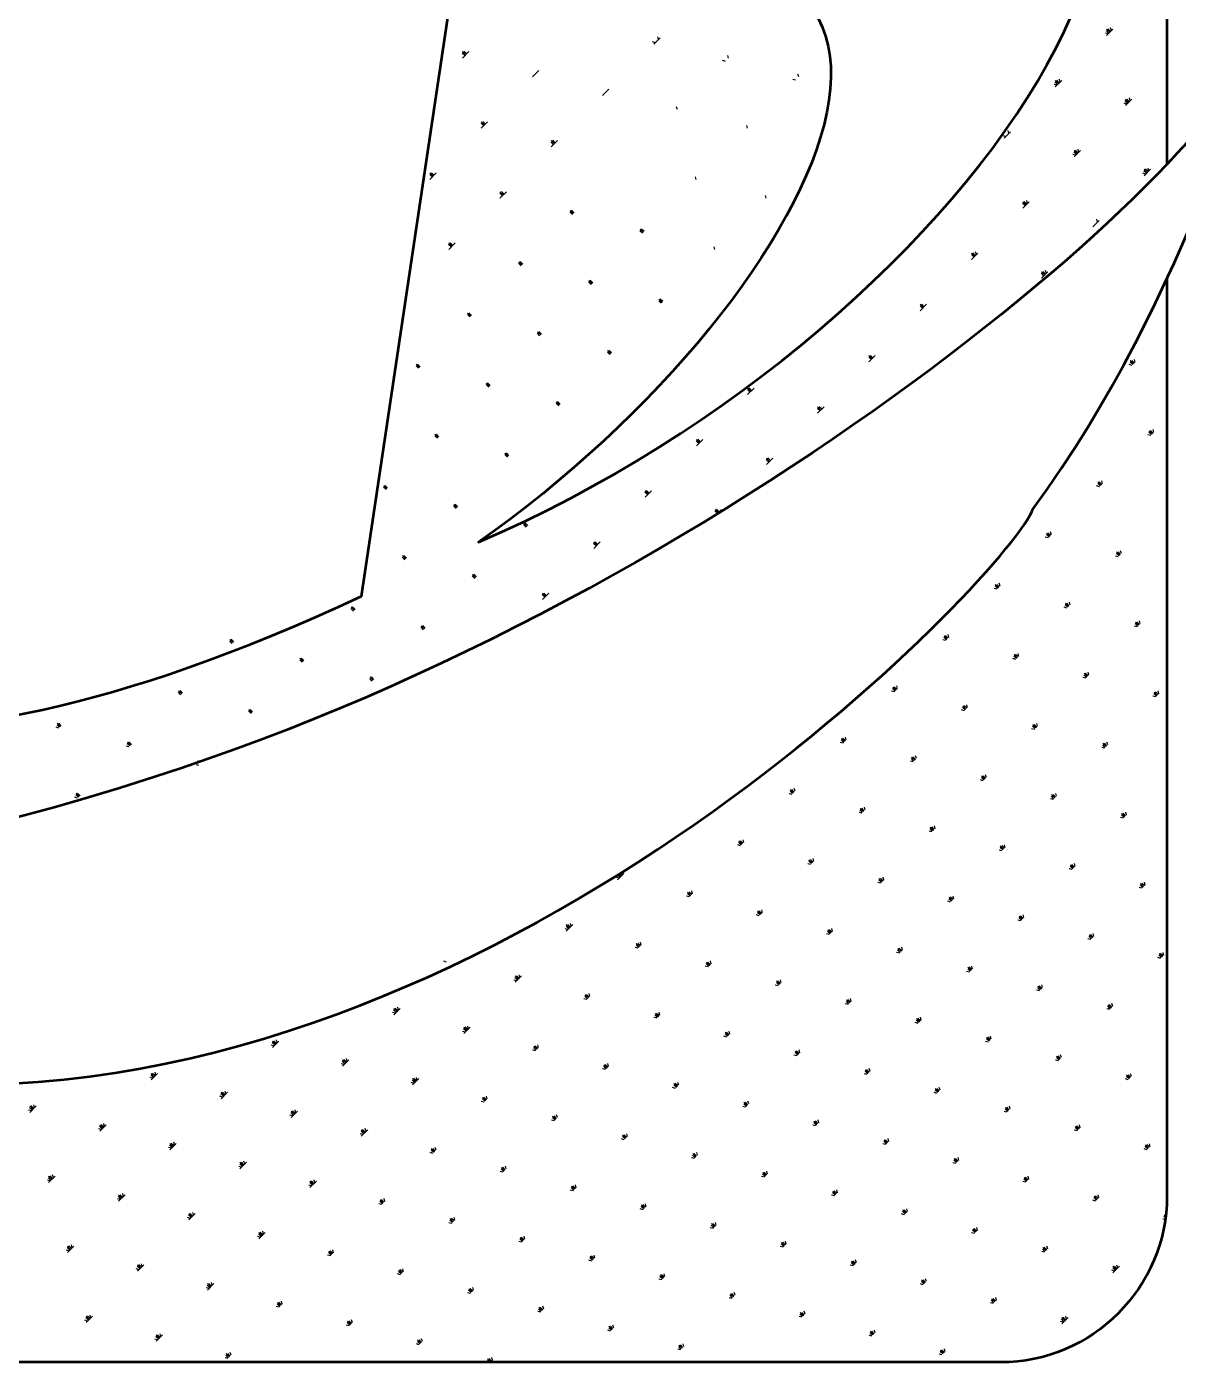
# Model space of a CAD drawing. Extents: x -2746917 to -971774, y -3334247 to -3250358.
# Drawn here: x -2363498 to -2362500, y -3277551 to -3276393 of the extents above; entities that cross this region are included whole.
import ezdxf

# ---------------------------------------------------------------- set-up
doc = ezdxf.new("R2010")
doc.units = 0
doc.header["$LTSCALE"] = 1000
doc.header["$MEASUREMENT"] = 0
doc.layers.get('0').update_dxf_attribs({"linetype": 'CONTINUOUS'})
doc.layers.add('PUB_TITLE', color=4, linetype='CONTINUOUS')

# ---------------------------------------------------------------- blocks, each defined once
blk = doc.blocks.new('A$C6B365CFD')
at = {"layer": 'PUB_TITLE', "color": 4}
for p, q in [((1042.1, 22681.5), (1039.9, 22683.7)), ((1042.8, 22682.2), (1040, 22684.9)), ((1040, 22679.4), (1045.5, 22684.9)), ((1043.5, 22682.9), (1041.2, 22685.1)), ((1044.2, 22683.5), (1043.5, 22686)), ((648.8, 22673.2), (646.4, 22673.9)), ((647.4, 22671.8), (653, 22677.4)), ((651.6, 22676), (651, 22678.4)), ((1041.4, 22680.8), (1039, 22681.4)), ((483.6, 22662), (481.4, 22664.2)), ((484.3, 22662.7), (481.5, 22665.5)), ((481.5, 22659.9), (487.1, 22665.5)), ((485, 22663.4), (482.8, 22665.6)), ((712.3, 22659.7), (711.7, 22662.2)), ((542.3, 22643.6), (547.8, 22649.2)), ((709.6, 22656.9), (707.1, 22657.6)), ((770.3, 22640.7), (767.9, 22641.3)), ((773.1, 22643.5), (772.4, 22645.9)), ((996.9, 22636.3), (994.5, 22637)), ((997.6, 22637), (995.4, 22639.2)), ((998.3, 22637.7), (995.5, 22640.5)), ((995.5, 22634.9), (1001.1, 22640.5)), ((999, 22638.4), (996.8, 22640.6)), ((999.7, 22639.1), (999.1, 22641.5)), ((603, 22627.4), (608.6, 22632.9)), ((1059, 22621.4), (1056.3, 22624.2)), ((1056.3, 22618.7), (1061.8, 22624.2)), ((1059.7, 22622.1), (1057.5, 22624.3)), ((1060.4, 22622.8), (1059.8, 22625.3)), ((667.9, 22615.3), (667.2, 22617.7)), ((1057.7, 22620), (1055.2, 22620.7)), ((1058.3, 22620.7), (1056.1, 22623)), ((499.9, 22601.3), (497.7, 22603.5)), ((500.6, 22602), (497.8, 22604.7)), ((497.8, 22599.2), (503.4, 22604.7)), ((501.3, 22602.7), (499.1, 22604.9)), ((728.6, 22599), (728, 22601.4)), ((952.5, 22591.9), (950, 22592.5)), ((951.1, 22590.5), (956.6, 22596)), ((955.3, 22594.6), (954.6, 22597.1)), ((560.6, 22585), (558.4, 22587.2)), ((561.3, 22585.7), (558.5, 22588.5)), ((558.5, 22582.9), (564.1, 22588.5)), ((562, 22586.4), (559.8, 22588.6)), ((1013.9, 22576.3), (1011.7, 22578.5)), ((1014.6, 22577), (1011.8, 22579.8)), ((1011.8, 22574.2), (1017.4, 22579.8)), ((1015.3, 22577.7), (1013.1, 22579.9)), ((1016, 22578.4), (1015.3, 22580.8)), ((1013.2, 22575.6), (1010.8, 22576.2)), ((455.4, 22556.8), (453.2, 22559)), ((456.1, 22557.5), (453.4, 22560.3)), ((453.4, 22554.7), (458.9, 22560.3)), ((456.8, 22558.2), (454.6, 22560.4)), ((684.2, 22554.5), (683.5, 22557)), ((1073.9, 22559.3), (1071.5, 22560)), ((1074.6, 22560), (1072.4, 22562.2)), ((1075.3, 22560.7), (1072.5, 22563.5)), ((1072.5, 22557.9), (1078.1, 22563.5)), ((1076, 22561.4), (1073.8, 22563.6)), ((1076.7, 22562.1), (1076.1, 22564.5)), ((516.9, 22541.2), (514.1, 22544)), ((514.1, 22538.5), (519.6, 22544)), ((517.6, 22541.9), (515.3, 22544.2)), ((516.2, 22540.5), (513.9, 22542.8)), ((744.9, 22538.3), (744.2, 22540.7)), ((969.4, 22531.8), (967.2, 22534)), ((970.1, 22532.5), (967.4, 22535.3)), ((967.4, 22529.7), (972.9, 22535.3)), ((970.8, 22533.2), (968.6, 22535.4)), ((971.5, 22533.9), (970.9, 22536.3)), ((576.9, 22524.3), (574.7, 22526.5)), ((577.6, 22525), (574.8, 22527.7)), ((578.3, 22525.7), (576.1, 22527.9)), ((1032.2, 22517.6), (1031.6, 22520.1)), ((637.6, 22508), (635.4, 22510.2)), ((638.3, 22508.7), (635.5, 22511.5)), ((639, 22509.4), (636.8, 22511.6)), ((1028.1, 22513.5), (1033.6, 22519)), ((471.7, 22496.1), (469.5, 22498.3)), ((472.4, 22496.8), (469.6, 22499.6)), ((469.6, 22494), (475.2, 22499.6)), ((473.1, 22497.5), (470.9, 22499.7)), ((700.4, 22493.8), (699.8, 22496.2)), ((925, 22487.4), (922.8, 22489.6)), ((925.7, 22488.1), (922.9, 22490.8)), ((922.9, 22485.3), (928.5, 22490.8)), ((926.4, 22488.8), (924.1, 22491)), ((927.1, 22489.5), (926.4, 22491.9)), ((532.4, 22479.8), (530.2, 22482)), ((533.1, 22480.5), (530.4, 22483.3)), ((533.8, 22481.2), (531.6, 22483.4)), ((986.4, 22471.8), (983.6, 22474.6)), ((983.6, 22469), (989.2, 22474.6)), ((987.1, 22472.5), (984.9, 22474.7)), ((987.8, 22473.2), (987.1, 22475.6)), ((593.2, 22463.5), (590.9, 22465.8)), ((593.9, 22464.2), (591.1, 22467)), ((594.6, 22464.9), (592.3, 22467.2)), ((985.7, 22471.1), (983.5, 22473.3)), ((654.6, 22448), (651.8, 22450.7)), ((655.3, 22448.7), (653.1, 22450.9)), ((488.7, 22436.1), (485.9, 22438.8)), ((489.4, 22436.8), (487.2, 22439)), ((653.9, 22447.3), (651.7, 22449.5)), ((880.5, 22442.9), (878.3, 22445.1)), ((881.2, 22443.6), (878.4, 22446.4)), ((878.4, 22440.8), (884, 22446.4)), ((881.9, 22444.3), (879.7, 22446.5)), ((488, 22435.4), (485.8, 22437.6)), ((548.7, 22419.1), (546.5, 22421.3)), ((549.4, 22419.8), (546.6, 22422.6)), ((550.1, 22420.5), (547.9, 22422.7)), ((609.4, 22402.8), (607.2, 22405)), ((610.1, 22403.5), (607.4, 22406.3)), ((610.8, 22404.2), (608.6, 22406.4)), ((443.5, 22390.9), (441.3, 22393.1)), ((444.2, 22391.6), (441.4, 22394.4)), ((444.9, 22392.3), (442.7, 22394.5)), ((836.1, 22398.5), (833.9, 22400.7)), ((836.8, 22399.2), (834, 22401.9)), ((834, 22396.4), (839.5, 22401.9)), ((837.5, 22399.9), (835.2, 22402.1)), ((1062, 22393.4), (1059.6, 22394.1)), ((1062.7, 22394.1), (1060.5, 22396.3)), ((1063.4, 22394.8), (1060.6, 22397.6)), ((1064.1, 22395.5), (1061.9, 22397.7)), ((1064.8, 22396.2), (1064.1, 22398.6)), ((504.3, 22374.6), (502, 22376.9)), ((505, 22375.3), (502.2, 22378.1)), ((505.6, 22376), (503.4, 22378.3)), ((730.9, 22370.3), (728.7, 22372.5)), ((731.6, 22371), (728.8, 22373.8)), ((728.8, 22368.2), (734.4, 22373.8)), ((732.3, 22371.7), (730.1, 22373.9)), ((565, 22358.4), (562.8, 22360.6)), ((565.7, 22359.1), (562.9, 22361.8)), ((566.4, 22359.8), (564.1, 22362)), ((793, 22355.4), (790.8, 22357.6)), ((791.6, 22354), (789.4, 22356.2)), ((792.3, 22354.7), (789.5, 22357.5)), ((789.5, 22351.9), (795.1, 22357.5)), ((1079, 22333.4), (1076.8, 22335.6)), ((1079.7, 22334.1), (1076.9, 22336.8)), ((1080.4, 22334.8), (1078.1, 22337)), ((1081.1, 22335.5), (1080.4, 22337.9)), ((459.8, 22330.2), (457.6, 22332.4)), ((460.5, 22330.9), (457.7, 22333.7)), ((461.2, 22331.6), (459, 22333.8)), ((686.4, 22325.8), (684.2, 22328)), ((687.1, 22326.5), (684.4, 22329.3)), ((684.4, 22323.7), (689.9, 22329.3)), ((687.8, 22327.2), (685.6, 22329.4)), ((1078.3, 22332.7), (1075.9, 22333.3)), ((520.5, 22313.9), (518.3, 22316.1)), ((521.2, 22314.6), (518.4, 22317.4)), ((521.9, 22315.3), (519.7, 22317.5)), ((747.2, 22309.6), (744.9, 22311.8)), ((747.9, 22310.2), (745.1, 22313)), ((745.1, 22307.5), (750.6, 22313)), ((748.6, 22310.9), (746.3, 22313.2)), ((416, 22286.4), (413.3, 22289.2)), ((416.7, 22287.1), (414.5, 22289.3)), ((1033.8, 22288.2), (1031.4, 22288.9)), ((1034.5, 22288.9), (1032.3, 22291.1)), ((1035.2, 22289.6), (1032.4, 22292.4)), ((1035.9, 22290.3), (1033.7, 22292.5)), ((1036.6, 22291), (1036, 22293.4)), ((415.3, 22285.7), (413.1, 22288)), ((642, 22281.4), (639.8, 22283.6)), ((642.7, 22282.1), (639.9, 22284.8)), ((639.9, 22279.3), (645.5, 22284.8)), ((643.4, 22282.8), (641.1, 22285)), ((476.1, 22269.5), (473.8, 22271.7)), ((476.8, 22270.2), (474, 22272.9)), ((477.5, 22270.8), (475.2, 22273.1)), ((702.7, 22265.1), (700.5, 22267.3)), ((703.4, 22265.8), (700.6, 22268.6)), ((700.6, 22263), (706.2, 22268.6)), ((704.1, 22266.5), (701.9, 22268.7)), ((1092.4, 22272.5), (1092.1, 22272.6)), ((536.8, 22253.2), (534.6, 22255.4)), ((537.5, 22253.9), (534.7, 22256.7)), ((538.2, 22254.6), (536, 22256.8)), ((989.4, 22243.8), (986.9, 22244.4)), ((990.1, 22244.5), (987.8, 22246.7)), ((990.8, 22245.2), (988, 22247.9)), ((991.5, 22245.9), (989.2, 22248.1)), ((992.2, 22246.5), (991.5, 22249)), ((597.5, 22236.9), (595.3, 22239.1)), ((598.2, 22237.6), (595.4, 22240.4)), ((595.4, 22234.8), (601, 22240.4)), ((598.9, 22238.3), (596.7, 22240.5)), ((1050.8, 22228.2), (1048.6, 22230.4)), ((1051.5, 22228.9), (1048.7, 22231.7)), ((1052.2, 22229.6), (1050, 22231.8)), ((1052.9, 22230.3), (1052.2, 22232.7)), ((431.6, 22225), (429.4, 22227.2)), ((432.3, 22225.7), (429.5, 22228.5)), ((433, 22226.4), (430.8, 22228.6)), ((1050.1, 22227.5), (1047.7, 22228.1)), ((492.3, 22208.7), (490.1, 22211)), ((493, 22209.4), (490.3, 22212.2)), ((493.7, 22210.1), (491.5, 22212.3)), ((553.8, 22193.2), (551, 22195.9)), ((551, 22190.4), (556.5, 22195.9)), ((554.5, 22193.8), (552.2, 22196.1)), ((944.9, 22199.3), (942.5, 22200)), ((945.6, 22200), (943.4, 22202.2)), ((946.3, 22200.7), (943.5, 22203.5)), ((947, 22201.4), (944.8, 22203.6)), ((947.7, 22202.1), (947, 22204.5)), ((387.9, 22181.2), (385.1, 22184)), ((388.6, 22181.9), (386.3, 22184.2)), ((553.1, 22192.5), (550.8, 22194.7)), ((1006.3, 22183.7), (1004.1, 22186)), ((1007, 22184.4), (1004.3, 22187.2)), ((1007.7, 22185.1), (1005.5, 22187.4)), ((1008.4, 22185.8), (1007.8, 22188.3)), ((387.2, 22180.5), (384.9, 22182.8)), ((1005.6, 22183), (1003.2, 22183.7)), ((447.9, 22164.3), (445.7, 22166.5)), ((448.6, 22165), (445.8, 22167.7)), ((449.3, 22165.7), (447.1, 22167.9)), ((1066.4, 22166.8), (1063.9, 22167.4)), ((1067.1, 22167.5), (1064.8, 22169.7)), ((1067.8, 22168.2), (1065, 22170.9)), ((1068.5, 22168.9), (1066.2, 22171.1)), ((1069.2, 22169.6), (1068.5, 22172)), ((282, 22152.4), (279.8, 22154.6)), ((282.7, 22153.1), (279.9, 22155.8)), ((283.4, 22153.8), (281.1, 22156)), ((900.5, 22154.9), (898, 22155.5)), ((901.2, 22155.6), (898.9, 22157.8)), ((901.9, 22156.2), (899.1, 22159)), ((902.5, 22156.9), (900.3, 22159.2)), ((903.2, 22157.6), (902.6, 22160.1)), ((342.7, 22136.1), (340.5, 22138.3)), ((343.4, 22136.8), (340.6, 22139.6)), ((344.1, 22137.5), (341.9, 22139.7)), ((961.2, 22138.6), (958.8, 22139.2)), ((961.9, 22139.3), (959.7, 22141.5)), ((962.6, 22140), (959.8, 22142.8)), ((963.3, 22140.7), (961.1, 22142.9)), ((964, 22141.4), (963.3, 22143.8)), ((1023.3, 22123.7), (1020.5, 22126.5)), ((1024, 22124.4), (1021.8, 22126.6)), ((1024.7, 22125.1), (1024, 22127.5)), ((403.4, 22119.8), (401.2, 22122)), ((404.1, 22120.5), (401.4, 22123.3)), ((404.8, 22121.2), (402.6, 22123.4)), ((857.4, 22111.8), (854.6, 22114.6)), ((858.1, 22112.5), (855.9, 22114.7)), ((858.8, 22113.2), (858.1, 22115.6)), ((1021.9, 22122.3), (1019.5, 22123)), ((1022.6, 22123), (1020.4, 22125.2)), ((237.5, 22107.9), (235.3, 22110.1)), ((238.2, 22108.6), (235.4, 22111.4)), ((238.9, 22109.3), (236.7, 22111.5)), ((856, 22110.4), (853.6, 22111.1)), ((856.7, 22111.1), (854.5, 22113.3)), ((1082.6, 22106), (1080.2, 22106.7)), ((1083.3, 22106.7), (1081.1, 22109)), ((1084, 22107.4), (1081.3, 22110.2)), ((1084.7, 22108.1), (1082.5, 22110.4)), ((1085.4, 22108.8), (1084.8, 22111.3)), ((298.3, 22091.6), (296, 22093.9)), ((298.9, 22092.3), (296.2, 22095.1)), ((299.6, 22093), (297.4, 22095.2)), ((916.7, 22094.1), (914.3, 22094.8)), ((917.4, 22094.8), (915.2, 22097.1)), ((918.1, 22095.5), (915.3, 22098.3)), ((918.8, 22096.2), (916.6, 22098.4)), ((919.5, 22096.9), (918.9, 22099.3)), ((132.3, 22079.7), (130.1, 22081.9)), ((133, 22080.4), (130.3, 22083.2)), ((133.7, 22081.1), (131.5, 22083.3)), ((978.2, 22078.6), (975.9, 22080.8)), ((978.9, 22079.3), (976.1, 22082)), ((979.5, 22079.9), (977.3, 22082.2)), ((980.2, 22080.6), (979.6, 22083.1)), ((131.6, 22079), (129.2, 22079.7)), ((812.2, 22066.6), (810, 22068.9)), ((812.9, 22067.3), (810.2, 22070.1)), ((813.6, 22068), (811.4, 22070.3)), ((814.3, 22068.7), (813.7, 22071.2)), ((977.5, 22077.9), (975, 22078.5)), ((192.4, 22062.8), (189.9, 22063.4)), ((193.1, 22063.5), (190.8, 22065.7)), ((193.8, 22064.1), (191, 22066.9)), ((194.5, 22064.8), (192.2, 22067.1)), ((811.6, 22066), (809.1, 22066.6)), ((1038.2, 22061.6), (1035.8, 22062.2)), ((1038.9, 22062.3), (1036.7, 22064.5)), ((1039.6, 22063), (1036.8, 22065.8)), ((1040.3, 22063.7), (1038.1, 22065.9)), ((1041, 22064.4), (1040.3, 22066.8)), ((253.1, 22046.5), (250.7, 22047.1)), ((251.9, 22049.1), (251.6, 22049.4)), ((252.9, 22049.5), (251.7, 22050.7)), ((253.9, 22049.8), (253, 22050.8)), ((872.3, 22049.7), (869.9, 22050.3)), ((873, 22050.4), (870.8, 22052.6)), ((873.7, 22051.1), (870.9, 22053.8)), ((874.4, 22051.8), (872.1, 22054)), ((875.1, 22052.5), (874.4, 22054.9)), ((933, 22033.4), (930.6, 22034.1)), ((933.7, 22034.1), (931.5, 22036.3)), ((934.4, 22034.8), (931.6, 22037.6)), ((935.1, 22035.5), (932.9, 22037.7)), ((935.8, 22036.2), (935.1, 22038.6)), ((149.3, 22019.7), (146.5, 22022.5)), ((150, 22020.4), (147.8, 22022.6)), ((767.1, 22021.5), (764.7, 22022.1)), ((767.8, 22022.2), (765.6, 22024.4)), ((768.5, 22022.9), (765.7, 22025.7)), ((769.2, 22023.6), (767, 22025.8)), ((769.9, 22024.3), (769.2, 22026.7)), ((996.5, 22019.9), (995.9, 22022.3)), ((147.9, 22018.3), (145.5, 22019)), ((148.6, 22019), (146.4, 22021.2)), ((830.6, 22008), (830, 22010.4)), ((993.7, 22017.1), (991.3, 22017.8)), ((994.4, 22017.8), (992.2, 22020.1)), ((995.1, 22018.5), (992.3, 22021.3)), ((995.8, 22019.2), (993.6, 22021.4)), ((827.8, 22005.2), (825.4, 22005.9)), ((828.5, 22005.9), (826.3, 22008.1)), ((829.2, 22006.6), (826.4, 22009.4)), ((829.9, 22007.3), (827.7, 22009.5)), ((1054.5, 22000.9), (1052, 22001.5)), ((1055.2, 22001.6), (1052.9, 22003.8)), ((1055.9, 22002.3), (1053.1, 22005)), ((1056.5, 22002.9), (1054.3, 22005.2)), ((1057.2, 22003.6), (1056.6, 22006.1)), ((888.6, 21989), (886.1, 21989.6)), ((889.2, 21989.6), (887, 21991.9)), ((889.9, 21990.3), (887.2, 21993.1)), ((890.6, 21991), (888.4, 21993.3)), ((891.3, 21991.7), (890.7, 21994.2)), ((722.6, 21977), (720.2, 21977.7)), ((723.3, 21977.7), (721.1, 21980)), ((724, 21978.4), (721.3, 21981.2)), ((724.7, 21979.1), (722.5, 21981.3)), ((725.4, 21979.8), (724.8, 21982.2)), ((950, 21973.4), (947.8, 21975.6)), ((950.7, 21974.1), (947.9, 21976.8)), ((951.4, 21974.8), (949.1, 21977)), ((952.1, 21975.5), (951.4, 21977.9)), ((784.8, 21962.2), (782, 21964.9)), ((785.5, 21962.9), (783.2, 21965.1)), ((786.1, 21963.5), (785.5, 21966)), ((949.3, 21972.7), (946.9, 21973.3)), ((616.1, 21947.5), (621.6, 21953)), ((619.5, 21950.9), (617.9, 21952.6)), ((620.2, 21951.6), (619.7, 21953.8)), ((783.4, 21960.8), (780.9, 21961.4)), ((784.1, 21961.5), (781.8, 21963.7)), ((1010, 21956.4), (1007.6, 21957.1)), ((1010.7, 21957.1), (1008.5, 21959.3)), ((1011.4, 21957.8), (1008.6, 21960.6)), ((1012.1, 21958.5), (1009.9, 21960.7)), ((1012.8, 21959.2), (1012.1, 21961.6)), ((617.5, 21948.9), (615, 21949.5)), ((618.2, 21949.6), (616.1, 21951.6)), ((618.9, 21950.2), (617, 21952.1)), ((844.1, 21944.5), (841.7, 21945.1)), ((844.8, 21945.2), (842.6, 21947.4)), ((845.5, 21945.9), (842.7, 21948.7)), ((846.2, 21946.6), (844, 21948.8)), ((846.9, 21947.3), (846.2, 21949.7)), ((1070.7, 21940.1), (1068.3, 21940.8)), ((1071.4, 21940.8), (1069.2, 21943.1)), ((1072.1, 21941.5), (1069.3, 21944.3)), ((1072.8, 21942.2), (1070.6, 21944.4)), ((1073.5, 21942.9), (1072.9, 21945.3)), ((678.2, 21932.6), (675.8, 21933.2)), ((678.9, 21933.3), (676.7, 21935.5)), ((679.6, 21934), (676.8, 21936.8)), ((680.3, 21934.7), (678.1, 21936.9)), ((681, 21935.4), (680.3, 21937.8)), ((905.5, 21928.9), (903.3, 21931.1)), ((906.2, 21929.6), (903.4, 21932.4)), ((906.9, 21930.3), (904.7, 21932.5)), ((907.6, 21931), (907, 21933.4)), ((739.6, 21917), (737.4, 21919.2)), ((740.3, 21917.7), (737.5, 21920.5)), ((741, 21918.4), (738.8, 21920.6)), ((741.7, 21919.1), (741, 21921.5)), ((904.8, 21928.2), (902.4, 21928.9)), ((573.7, 21905.1), (571.5, 21907.3)), ((574.4, 21905.8), (571.6, 21908.6)), ((571.6, 21903), (577.2, 21908.6)), ((575.1, 21906.5), (572.9, 21908.7)), ((575.8, 21907.2), (575.1, 21909.6)), ((738.9, 21916.3), (736.5, 21917)), ((965.6, 21912), (963.1, 21912.6)), ((966.2, 21912.6), (964, 21914.9)), ((966.9, 21913.3), (964.2, 21916.1)), ((967.6, 21914), (965.4, 21916.3)), ((968.3, 21914.7), (967.7, 21917.2)), ((573, 21904.4), (570.6, 21905.1)), ((799.6, 21900), (797.2, 21900.7)), ((800.3, 21900.7), (798.1, 21903)), ((801, 21901.4), (798.3, 21904.2)), ((801.7, 21902.1), (799.5, 21904.3)), ((802.4, 21902.8), (801.8, 21905.2)), ((1026.3, 21895.7), (1023.8, 21896.3)), ((1027, 21896.4), (1024.8, 21898.6)), ((1027.7, 21897.1), (1024.9, 21899.8)), ((1028.4, 21897.8), (1026.1, 21900)), ((1029.1, 21898.5), (1028.4, 21900.9)), ((633.7, 21888.1), (631.3, 21888.8)), ((634.4, 21888.8), (632.2, 21891)), ((635.1, 21889.5), (632.3, 21892.3)), ((635.8, 21890.2), (633.6, 21892.4)), ((636.5, 21890.9), (635.9, 21893.3)), ((860.4, 21883.8), (857.9, 21884.4)), ((861.1, 21884.5), (858.8, 21886.7)), ((861.8, 21885.2), (859, 21887.9)), ((862.5, 21885.9), (860.2, 21888.1)), ((863.1, 21886.5), (862.5, 21889)), ((1088.4, 21880.8), (1085.6, 21883.6)), ((1089.1, 21881.5), (1086.9, 21883.7)), ((1089.8, 21882.2), (1089.1, 21884.6)), ((467.8, 21876.2), (465.4, 21876.9)), ((694.5, 21871.9), (692, 21872.5)), ((695.2, 21872.6), (692.9, 21874.8)), ((695.9, 21873.2), (693.1, 21876)), ((696.5, 21873.9), (694.3, 21876.2)), ((697.2, 21874.6), (696.6, 21877.1)), ((922.5, 21868.9), (919.7, 21871.7)), ((923.2, 21869.6), (921, 21871.8)), ((923.9, 21870.3), (923.2, 21872.7)), ((1087, 21879.4), (1084.6, 21880.1)), ((1087.7, 21880.1), (1085.5, 21882.3)), ((528.6, 21859.9), (526.1, 21860.6)), ((529.2, 21860.6), (527, 21862.9)), ((529.9, 21861.3), (527.2, 21864.1)), ((527.2, 21858.6), (532.7, 21864.1)), ((530.6, 21862), (528.4, 21864.3)), ((531.3, 21862.7), (530.7, 21865.2)), ((756.6, 21857), (753.8, 21859.8)), ((757.3, 21857.7), (755, 21859.9)), ((758, 21858.4), (757.3, 21860.8)), ((921.1, 21867.5), (918.7, 21868.1)), ((921.8, 21868.2), (919.6, 21870.4)), ((592.1, 21846.5), (591.4, 21848.9)), ((755.2, 21855.6), (752.8, 21856.2)), ((755.9, 21856.3), (753.7, 21858.5)), ((981.8, 21851.2), (979.4, 21851.9)), ((982.5, 21851.9), (980.3, 21854.1)), ((983.2, 21852.6), (980.4, 21855.4)), ((983.9, 21853.3), (981.7, 21855.5)), ((984.6, 21854), (984, 21856.4)), ((426.1, 21834.5), (425.5, 21837)), ((589.3, 21843.7), (586.9, 21844.3)), ((590, 21844.4), (587.8, 21846.6)), ((590.7, 21845.1), (587.9, 21847.8)), ((591.4, 21845.8), (589.1, 21848)), ((815.9, 21839.3), (813.5, 21840)), ((816.6, 21840), (814.4, 21842.2)), ((817.3, 21840.7), (814.5, 21843.5)), ((818, 21841.4), (815.8, 21843.6)), ((818.7, 21842.1), (818, 21844.5)), ((1043.2, 21835.6), (1041, 21837.9)), ((1043.9, 21836.3), (1041.2, 21839.1)), ((1044.6, 21837), (1042.4, 21839.3)), ((1045.3, 21837.7), (1044.7, 21840.2)), ((423.4, 21831.8), (420.9, 21832.4)), ((424.1, 21832.5), (421.8, 21834.7)), ((424.8, 21833.2), (422, 21835.9)), ((422, 21830.4), (427.5, 21835.9)), ((425.5, 21833.8), (423.2, 21836.1)), ((650, 21827.4), (647.6, 21828.1)), ((650.7, 21828.1), (648.5, 21830.3)), ((651.4, 21828.8), (648.6, 21831.6)), ((652.1, 21829.5), (649.9, 21831.7)), ((652.8, 21830.2), (652.1, 21832.6)), ((877.3, 21823.7), (875.1, 21826)), ((878, 21824.4), (875.3, 21827.2)), ((878.7, 21825.1), (876.5, 21827.3)), ((879.4, 21825.8), (878.8, 21828.3)), ((1042.6, 21835), (1040.1, 21835.6)), ((484.1, 21815.5), (481.7, 21816.1)), ((484.8, 21816.2), (482.6, 21818.4)), ((485.5, 21816.9), (482.7, 21819.7)), ((482.7, 21814.1), (488.3, 21819.7)), ((486.2, 21817.6), (484, 21819.8)), ((486.9, 21818.3), (486.2, 21820.7)), ((711.4, 21811.8), (709.2, 21814)), ((712.1, 21812.5), (709.3, 21815.3)), ((712.8, 21813.2), (710.6, 21815.4)), ((713.5, 21813.9), (712.9, 21816.3)), ((876.6, 21823), (874.2, 21823.7)), ((318.2, 21803.6), (315.8, 21804.2)), ((318.9, 21804.3), (316.7, 21806.5)), ((319.6, 21805), (316.8, 21807.7)), ((316.8, 21802.2), (322.4, 21807.7)), ((320.3, 21805.7), (318.1, 21807.9)), ((321, 21806.4), (320.3, 21808.8)), ((545.5, 21799.9), (543.3, 21802.1)), ((546.2, 21800.6), (543.4, 21803.4)), ((546.9, 21801.3), (544.7, 21803.5)), ((547.6, 21802), (547, 21804.4)), ((710.7, 21811.1), (708.3, 21811.8)), ((937.4, 21806.8), (934.9, 21807.4)), ((938.1, 21807.5), (935.8, 21809.7)), ((938.8, 21808.2), (936, 21810.9)), ((939.5, 21808.9), (937.2, 21811.1)), ((940.1, 21809.5), (939.5, 21812)), ((380.3, 21788.7), (377.5, 21791.5)), ((377.5, 21785.9), (383.1, 21791.5)), ((381, 21789.4), (378.8, 21791.6)), ((381.7, 21790.1), (381, 21792.5)), ((544.8, 21799.2), (542.4, 21799.9)), ((771.5, 21794.9), (769, 21795.5)), ((772.2, 21795.6), (769.9, 21797.8)), ((772.8, 21796.2), (770.1, 21799)), ((773.5, 21796.9), (771.3, 21799.2)), ((774.2, 21797.6), (773.6, 21800.1)), ((998.1, 21790.5), (995.7, 21791.2)), ((998.8, 21791.2), (996.6, 21793.4)), ((999.5, 21791.9), (996.7, 21794.7)), ((1000.2, 21792.6), (998, 21794.8)), ((1000.9, 21793.3), (1000.2, 21795.7)), ((214.4, 21776.8), (211.6, 21779.6)), ((211.6, 21774), (217.2, 21779.6)), ((215.1, 21777.5), (212.9, 21779.7)), ((215.8, 21778.2), (215.1, 21780.6)), ((378.9, 21787.3), (376.5, 21788)), ((379.6, 21788), (377.4, 21790.2)), ((605.6, 21782.9), (603.1, 21783.6)), ((606.2, 21783.6), (604, 21785.9)), ((606.9, 21784.3), (604.2, 21787.1)), ((607.6, 21785), (605.4, 21787.3)), ((608.3, 21785.7), (607.7, 21788.2)), ((832.2, 21778.6), (829.8, 21779.2)), ((832.9, 21779.3), (830.7, 21781.5)), ((833.6, 21780), (830.8, 21782.8)), ((834.3, 21780.7), (832, 21782.9)), ((835, 21781.4), (834.3, 21783.8)), ((1061.6, 21777), (1060.9, 21779.4)), ((213, 21775.4), (210.6, 21776)), ((213.7, 21776.1), (211.5, 21778.3)), ((439.6, 21771), (437.2, 21771.7)), ((440.3, 21771.7), (438.1, 21774)), ((441, 21772.4), (438.3, 21775.2)), ((438.3, 21769.6), (443.8, 21775.2)), ((441.7, 21773.1), (439.5, 21775.3)), ((442.4, 21773.8), (441.8, 21776.2)), ((666.3, 21766.7), (663.8, 21767.3)), ((667, 21767.4), (664.7, 21769.6)), ((667.7, 21768.1), (664.9, 21770.8)), ((668.4, 21768.8), (666.1, 21771)), ((669.1, 21769.5), (668.4, 21771.9)), ((895.7, 21765.1), (895, 21767.5)), ((1058.8, 21774.2), (1056.4, 21774.9)), ((1059.5, 21774.9), (1057.3, 21777.1)), ((1060.2, 21775.6), (1057.4, 21778.4)), ((1060.9, 21776.3), (1058.7, 21778.5)), ((273.7, 21759.1), (271.3, 21759.8)), ((274.4, 21759.8), (272.2, 21762)), ((275.1, 21760.5), (272.3, 21763.3)), ((272.3, 21757.7), (277.9, 21763.3)), ((275.8, 21761.2), (273.6, 21763.4)), ((276.5, 21761.9), (275.9, 21764.3)), ((501.1, 21755.5), (498.8, 21757.7)), ((501.8, 21756.2), (499, 21758.9)), ((502.5, 21756.8), (500.2, 21759.1)), ((503.1, 21757.5), (502.5, 21760)), ((729.8, 21753.2), (729.1, 21755.6)), ((892.9, 21762.3), (890.5, 21763)), ((893.6, 21763), (891.4, 21765.2)), ((894.3, 21763.7), (891.5, 21766.5)), ((895, 21764.4), (892.8, 21766.6)), ((107.8, 21747.2), (105.4, 21747.9)), ((108.5, 21747.9), (106.3, 21750.1)), ((109.2, 21748.6), (106.4, 21751.4)), ((106.4, 21745.8), (112, 21751.4)), ((109.9, 21749.3), (107.7, 21751.5)), ((110.6, 21750), (110, 21752.4)), ((335.2, 21743.5), (332.9, 21745.8)), ((335.9, 21744.2), (333.1, 21747)), ((333.1, 21741.5), (338.6, 21747)), ((336.5, 21744.9), (334.3, 21747.2)), ((337.2, 21745.6), (336.6, 21748.1)), ((500.4, 21754.8), (497.9, 21755.4)), ((727, 21750.4), (724.6, 21751.1)), ((727.7, 21751.1), (725.5, 21753.3)), ((728.4, 21751.8), (725.6, 21754.6)), ((729.1, 21752.5), (726.9, 21754.7)), ((953.6, 21746), (951.2, 21746.7)), ((954.3, 21746.7), (952.1, 21749)), ((955, 21747.4), (952.3, 21750.2)), ((955.7, 21748.1), (953.5, 21750.4)), ((956.4, 21748.8), (955.8, 21751.3)), ((169.2, 21731.6), (167, 21733.9)), ((169.9, 21732.3), (167.2, 21735.1)), ((167.2, 21729.6), (172.7, 21735.1)), ((170.6, 21733), (168.4, 21735.2)), ((171.3, 21733.7), (170.7, 21736.1)), ((334.5, 21742.9), (332, 21743.5)), ((561.1, 21738.5), (558.7, 21739.1)), ((561.8, 21739.2), (559.6, 21741.4)), ((562.5, 21739.9), (559.7, 21742.7)), ((563.2, 21740.6), (561, 21742.8)), ((563.9, 21741.3), (563.2, 21743.7)), ((787.7, 21734.1), (785.3, 21734.8)), ((788.4, 21734.8), (786.2, 21737.1)), ((789.1, 21735.5), (786.3, 21738.3)), ((789.8, 21736.2), (787.6, 21738.4)), ((790.5, 21736.9), (789.9, 21739.3)), ((1015.1, 21730.5), (1012.8, 21732.7)), ((1015.8, 21731.2), (1013, 21733.9)), ((1016.5, 21731.9), (1014.2, 21734.1)), ((1017.1, 21732.6), (1016.5, 21735)), ((168.6, 21730.9), (166.1, 21731.6)), ((395.2, 21726.6), (392.8, 21727.2)), ((395.9, 21727.3), (393.7, 21729.5)), ((396.6, 21728), (393.8, 21730.7)), ((393.8, 21725.2), (399.4, 21730.7)), ((397.3, 21728.7), (395, 21730.9)), ((398, 21729.4), (397.3, 21731.8)), ((621.8, 21722.2), (619.4, 21722.9)), ((622.5, 21722.9), (620.3, 21725.1)), ((623.2, 21723.6), (620.4, 21726.4)), ((623.9, 21724.3), (621.7, 21726.5)), ((624.6, 21725), (624, 21727.4)), ((849.2, 21718.6), (846.9, 21720.8)), ((849.8, 21719.3), (847.1, 21722)), ((850.5, 21719.9), (848.3, 21722.2)), ((851.2, 21720.6), (850.6, 21723.1)), ((1014.4, 21729.8), (1011.9, 21730.4)), ((229.3, 21714.7), (226.8, 21715.3)), ((230, 21715.4), (227.8, 21717.6)), ((230.7, 21716.1), (227.9, 21718.8)), ((227.9, 21713.3), (233.4, 21718.8)), ((231.4, 21716.8), (229.1, 21719)), ((232.1, 21717.4), (231.4, 21719.9)), ((455.9, 21710.3), (453.5, 21711)), ((456.6, 21711), (454.4, 21713.2)), ((457.3, 21711.7), (454.5, 21714.5)), ((458, 21712.4), (455.8, 21714.6)), ((458.7, 21713.1), (458, 21715.5)), ((683.9, 21707.3), (681.2, 21710.1)), ((684.6, 21708), (682.4, 21710.3)), ((685.3, 21708.7), (684.7, 21711.2)), ((848.5, 21717.9), (846, 21718.5)), ((1075.1, 21713.5), (1072.7, 21714.2)), ((1075.8, 21714.2), (1073.6, 21716.4)), ((1076.5, 21714.9), (1073.7, 21717.7)), ((1077.2, 21715.6), (1075, 21717.8)), ((1077.9, 21716.3), (1077.2, 21718.7)), ((290, 21698.4), (287.6, 21699)), ((290.7, 21699.1), (288.5, 21701.3)), ((291.4, 21699.8), (288.6, 21702.6)), ((288.6, 21697), (294.2, 21702.6)), ((292.1, 21700.5), (289.9, 21702.7)), ((292.8, 21701.2), (292.1, 21703.6)), ((518, 21695.4), (515.3, 21698.2)), ((518.7, 21696.1), (516.5, 21698.3)), ((519.4, 21696.8), (518.8, 21699.2)), ((682.5, 21705.9), (680.1, 21706.6)), ((683.2, 21706.6), (681, 21708.9)), ((909.2, 21701.6), (906.8, 21702.2)), ((909.9, 21702.3), (907.7, 21704.5)), ((910.6, 21703), (907.8, 21705.8)), ((911.3, 21703.7), (909, 21705.9)), ((912, 21704.4), (911.3, 21706.8)), ((124.1, 21686.5), (121.7, 21687.1)), ((124.8, 21687.2), (122.6, 21689.4)), ((125.5, 21687.9), (122.7, 21690.7)), ((122.7, 21685.1), (128.3, 21690.7)), ((126.2, 21688.6), (124, 21690.8)), ((126.9, 21689.3), (126.2, 21691.7)), ((352.1, 21683.5), (349.3, 21686.3)), ((349.3, 21680.7), (354.9, 21686.3)), ((352.8, 21684.2), (350.6, 21686.4)), ((353.5, 21684.9), (352.9, 21687.3)), ((516.6, 21694), (514.2, 21694.7)), ((517.3, 21694.7), (515.1, 21697)), ((743.3, 21689.7), (740.8, 21690.3)), ((744, 21690.4), (741.7, 21692.6)), ((744.7, 21691.1), (741.9, 21693.8)), ((745.4, 21691.8), (743.1, 21694)), ((746.1, 21692.5), (745.4, 21694.9)), ((970.6, 21686), (968.4, 21688.2)), ((971.3, 21686.7), (968.5, 21689.5)), ((972, 21687.4), (969.8, 21689.6)), ((972.7, 21688.1), (972, 21690.5)), ((186.9, 21672.3), (184.7, 21674.5)), ((187.6, 21673), (187, 21675.4)), ((350.7, 21682.1), (348.3, 21682.8)), ((351.4, 21682.8), (349.2, 21685)), ((577.4, 21677.8), (574.9, 21678.4)), ((578.1, 21678.5), (575.8, 21680.7)), ((578.8, 21679.2), (576, 21681.9)), ((579.5, 21679.9), (577.2, 21682.1)), ((580.1, 21680.5), (579.5, 21683)), ((804.7, 21674.1), (802.5, 21676.3)), ((805.4, 21674.8), (802.6, 21677.6)), ((806.1, 21675.5), (803.9, 21677.7)), ((806.8, 21676.2), (806.1, 21678.6)), ((969.9, 21685.3), (967.5, 21686)), ((184.8, 21670.2), (182.4, 21670.9)), ((185.5, 21670.9), (183.3, 21673.1)), ((186.2, 21671.6), (183.4, 21674.4)), ((183.4, 21668.8), (189, 21674.4)), ((411.5, 21665.9), (409, 21666.5)), ((412.2, 21666.5), (409.9, 21668.8)), ((412.8, 21667.2), (410.1, 21670)), ((413.5, 21667.9), (411.3, 21670.2)), ((414.2, 21668.6), (413.6, 21671.1)), ((638.8, 21662.2), (636.6, 21664.4)), ((639.5, 21662.9), (636.7, 21665.7)), ((640.2, 21663.6), (638, 21665.8)), ((640.9, 21664.3), (640.2, 21666.7)), ((804, 21673.4), (801.6, 21674.1)), ((1030.6, 21669), (1028.2, 21669.7)), ((1031.3, 21669.7), (1029.1, 21672)), ((1032, 21670.4), (1029.2, 21673.2)), ((1032.7, 21671.1), (1030.5, 21673.4)), ((1033.4, 21671.8), (1032.8, 21674.3)), ((245.6, 21653.9), (243.1, 21654.6)), ((246.2, 21654.6), (244, 21656.9)), ((246.9, 21655.3), (244.2, 21658.1)), ((244.2, 21652.6), (249.7, 21658.1)), ((247.6, 21656), (245.4, 21658.2)), ((248.3, 21656.7), (247.7, 21659.2)), ((472.9, 21650.3), (470.7, 21652.5)), ((473.6, 21651), (470.8, 21653.8)), ((474.3, 21651.7), (472, 21653.9)), ((475, 21652.4), (474.3, 21654.8)), ((638.1, 21661.5), (635.7, 21662.1)), ((864.7, 21657.1), (862.3, 21657.8)), ((865.4, 21657.8), (863.2, 21660.1)), ((866.1, 21658.5), (863.3, 21661.3)), ((866.8, 21659.2), (864.6, 21661.4)), ((867.5, 21659.9), (866.9, 21662.3)), ((1090.9, 21652.9), (1088.9, 21653.4)), ((1091.1, 21654.4), (1089.8, 21655.7)), ((1091.3, 21655.6), (1090, 21656.9)), ((1090, 21651.4), (1090.8, 21652.2)), ((1091.4, 21656.9), (1091.2, 21657.1)), ((307, 21638.4), (304.7, 21640.6)), ((307.7, 21639.1), (304.9, 21641.8)), ((304.9, 21636.3), (310.4, 21641.8)), ((308.4, 21639.8), (306.1, 21642)), ((309.1, 21640.4), (308.4, 21642.9)), ((472.2, 21649.6), (469.8, 21650.2)), ((698.8, 21645.2), (696.4, 21645.9)), ((699.5, 21645.9), (697.3, 21648.1)), ((700.2, 21646.6), (697.4, 21649.4)), ((700.9, 21647.3), (698.7, 21649.5)), ((701.6, 21648), (700.9, 21650.4)), ((925.5, 21640.9), (923, 21641.5)), ((926.2, 21641.6), (923.9, 21643.8)), ((926.8, 21642.3), (924.1, 21645)), ((927.5, 21642.9), (925.3, 21645.2)), ((928.2, 21643.6), (927.6, 21646.1)), ((141.1, 21626.5), (138.8, 21628.7)), ((141.8, 21627.1), (139, 21629.9)), ((139, 21624.4), (144.5, 21629.9)), ((142.5, 21627.8), (140.2, 21630.1)), ((143.1, 21628.5), (142.5, 21631)), ((306.3, 21637.7), (303.8, 21638.3)), ((532.9, 21633.3), (530.5, 21634)), ((533.6, 21634), (531.4, 21636.2)), ((534.3, 21634.7), (531.5, 21637.5)), ((535, 21635.4), (532.8, 21637.6)), ((535.7, 21636.1), (535, 21638.5)), ((759.5, 21629), (757.1, 21629.6)), ((760.2, 21629.6), (758, 21631.9)), ((760.9, 21630.3), (758.2, 21633.1)), ((761.6, 21631), (759.4, 21633.3)), ((762.3, 21631.7), (761.7, 21634.2)), ((987.6, 21626), (984.8, 21628.8)), ((988.3, 21626.7), (986, 21628.9)), ((989, 21627.4), (988.3, 21629.8)), ((140.4, 21625.8), (137.9, 21626.4)), ((367, 21621.4), (364.6, 21622.1)), ((367.7, 21622.1), (365.5, 21624.3)), ((368.4, 21622.8), (365.6, 21625.6)), ((369.1, 21623.5), (366.9, 21625.7)), ((369.8, 21624.2), (369.1, 21626.6)), ((593.6, 21617), (591.2, 21617.7)), ((594.3, 21617.7), (592.1, 21620)), ((595, 21618.4), (592.3, 21621.2)), ((595.7, 21619.1), (593.5, 21621.3)), ((596.4, 21619.8), (595.8, 21622.2)), ((821.7, 21614.1), (818.9, 21616.8)), ((822.4, 21614.8), (820.1, 21617)), ((823.1, 21615.5), (822.4, 21617.9)), ((986.2, 21624.6), (983.8, 21625.2)), ((986.9, 21625.3), (984.7, 21627.5)), ((201.1, 21609.5), (198.7, 21610.1)), ((201.8, 21610.2), (199.6, 21612.4)), ((202.5, 21610.9), (199.7, 21613.7)), ((199.7, 21608.1), (205.3, 21613.7)), ((203.2, 21611.6), (201, 21613.8)), ((203.9, 21612.3), (203.2, 21614.7)), ((427.7, 21605.1), (425.3, 21605.8)), ((428.4, 21605.8), (426.2, 21608)), ((429.1, 21606.5), (426.3, 21609.3)), ((429.8, 21607.2), (427.6, 21609.4)), ((430.5, 21607.9), (429.9, 21610.3)), ((656.5, 21602.9), (654.2, 21605.1)), ((657.1, 21603.5), (656.5, 21606)), ((820.3, 21612.7), (817.8, 21613.3)), ((821, 21613.4), (818.7, 21615.6)), ((1046.9, 21608.3), (1044.5, 21609)), ((1047.6, 21609), (1045.4, 21611.2)), ((1048.3, 21609.7), (1045.5, 21612.5)), ((1045.5, 21606.9), (1051.1, 21612.5)), ((1049, 21610.4), (1046.8, 21612.6)), ((1049.7, 21611.1), (1049, 21613.5)), ((261.8, 21593.2), (259.4, 21593.9)), ((262.5, 21593.9), (260.3, 21596.1)), ((263.2, 21594.6), (260.4, 21597.4)), ((260.4, 21591.8), (266, 21597.4)), ((263.9, 21595.3), (261.7, 21597.5)), ((264.6, 21596), (263.9, 21598.4)), ((491.2, 21591.6), (490.6, 21594.1)), ((654.4, 21600.8), (651.9, 21601.4)), ((655.1, 21601.5), (652.8, 21603.7)), ((655.8, 21602.2), (653, 21604.9)), ((881, 21596.4), (878.6, 21597.1)), ((881.7, 21597.1), (879.5, 21599.3)), ((882.4, 21597.8), (879.6, 21600.6)), ((883.1, 21598.5), (880.9, 21600.7)), ((883.8, 21599.2), (883.1, 21601.6)), ((325.3, 21579.7), (324.7, 21582.2)), ((488.5, 21588.9), (486, 21589.5)), ((489.2, 21589.6), (486.9, 21591.8)), ((489.8, 21590.2), (487.1, 21593)), ((490.5, 21590.9), (488.3, 21593.2)), ((715.1, 21584.5), (712.7, 21585.1)), ((715.8, 21585.2), (713.6, 21587.4)), ((716.5, 21585.9), (713.7, 21588.7)), ((717.2, 21586.6), (715, 21588.8)), ((717.9, 21587.3), (717.2, 21589.7)), ((942.4, 21580.8), (940.2, 21583.1)), ((943.1, 21581.5), (940.3, 21584.3)), ((943.8, 21582.2), (941.6, 21584.4)), ((944.5, 21582.9), (943.9, 21585.3)), ((322.5, 21576.9), (320.1, 21577.6)), ((323.2, 21577.6), (321, 21579.9)), ((323.9, 21578.3), (321.2, 21581.1)), ((324.6, 21579), (322.4, 21581.3)), ((549.2, 21572.6), (546.8, 21573.2)), ((549.9, 21573.3), (547.7, 21575.5)), ((550.6, 21574), (547.8, 21576.8)), ((551.3, 21574.7), (549, 21576.9)), ((552, 21575.4), (551.3, 21577.8)), ((776.5, 21568.9), (774.3, 21571.1)), ((777.2, 21569.6), (774.4, 21572.4)), ((777.9, 21570.3), (775.7, 21572.5)), ((778.6, 21571), (777.9, 21573.4)), ((941.7, 21580.1), (939.3, 21580.8)), ((156.6, 21565), (154.2, 21565.7)), ((157.3, 21565.7), (155.1, 21568)), ((158, 21566.4), (155.3, 21569.2)), ((155.3, 21563.6), (160.8, 21569.2)), ((158.7, 21567.1), (156.5, 21569.3)), ((159.4, 21567.8), (158.8, 21570.2)), ((383.3, 21560.7), (380.8, 21561.3)), ((384, 21561.4), (381.7, 21563.6)), ((384.7, 21562.1), (381.9, 21564.8)), ((385.4, 21562.8), (383.1, 21565)), ((386.1, 21563.5), (385.4, 21565.9)), ((610.6, 21557), (608.4, 21559.2)), ((611.3, 21557.7), (608.5, 21560.5)), ((612, 21558.4), (609.8, 21560.6)), ((612.7, 21559.1), (612, 21561.5)), ((775.8, 21568.2), (773.4, 21568.9)), ((1002.5, 21563.9), (1000, 21564.5)), ((1003.1, 21564.6), (1000.9, 21566.8)), ((1003.8, 21565.3), (1001.1, 21568)), ((1001.1, 21562.5), (1006.6, 21568)), ((1004.5, 21565.9), (1002.3, 21568.2)), ((1005.2, 21566.6), (1004.6, 21569.1)), ((217.4, 21548.8), (214.9, 21549.4)), ((218.1, 21549.5), (215.8, 21551.7)), ((218.8, 21550.2), (216, 21552.9)), ((216, 21547.4), (221.5, 21552.9)), ((219.5, 21550.8), (217.2, 21553.1)), ((220.1, 21551.5), (219.5, 21554)), ((444.7, 21545.1), (442.5, 21547.3)), ((445.4, 21545.8), (442.6, 21548.6)), ((446.1, 21546.5), (443.9, 21548.7)), ((446.8, 21547.2), (446.1, 21549.6)), ((609.9, 21556.3), (607.5, 21557)), ((836.5, 21552), (834.1, 21552.6)), ((837.2, 21552.6), (835, 21554.9)), ((837.9, 21553.3), (835.2, 21556.1)), ((838.6, 21554), (836.4, 21556.3)), ((839.3, 21554.7), (838.7, 21557.2)), ((279.5, 21533.9), (276.7, 21536.7)), ((280.2, 21534.6), (278, 21536.8)), ((280.9, 21535.3), (280.2, 21537.7)), ((444, 21544.4), (441.6, 21545.1)), ((670.6, 21540), (668.2, 21540.7)), ((671.3, 21540.7), (669.1, 21543)), ((672, 21541.4), (669.2, 21544.2)), ((672.7, 21542.1), (670.5, 21544.3)), ((673.4, 21542.8), (672.8, 21545.2)), ((897.3, 21535.7), (894.8, 21536.3)), ((898, 21536.4), (895.7, 21538.6)), ((898.7, 21537.1), (895.9, 21539.8)), ((899.4, 21537.8), (897.1, 21540)), ((900.1, 21538.5), (899.4, 21540.9)), ((278.1, 21532.5), (275.7, 21533.1)), ((278.8, 21533.2), (276.6, 21535.4)), ((505, 21529.2), (503.2, 21531)), ((506.1, 21529.5), (503.3, 21532.3)), ((506.8, 21530.2), (504.6, 21532.4)), ((507.5, 21530.9), (506.9, 21533.3))]:
    blk.add_line(p, q, dxfattribs=at)
at = {"layer": 'PUB_TITLE', "color": 4, "lineweight": 53}
for points, knots in [([(-758.1, 22448.6), (-758.1, 22841.1), (-758.1, 23235.5), (-758.1, 23235.5), (-758.1, 23314.8), (-693.2, 23379.7), (-613.9, 23379.7), (-613.9, 23379.7), (948.2, 23379.7), (948.2, 23379.7), (1027.5, 23379.7), (1092.4, 23314.8), (1092.4, 23235.5), (1092.4, 23235.5), (1092.4, 22917.1), (1092.4, 22567.7)], [6.497483, 6.497483, 6.497483, 6.497483, 7, 7, 7, 8, 8, 8, 9, 9, 9, 10, 10, 10, 10.451509, 10.451509, 10.451509, 10.451509]), ([(844.2, 22979.6), (1260.8, 22912.7), (929, 22425.9), (495.5, 22240.2), (801.3, 22454.6), (1002.3, 22857.8), (473.6, 22726.2), (473.6, 22726.2), (394.1, 22193.3), (394.1, 22193.3), (179.9, 22093.3), (26.1, 22068.3), (-73.4, 22080.8), (-73.4, 22080.8), (-0.4, 22648.1), (-0.4, 22648.1), (-361.7, 22646.4), (-830.5, 22367.3), (-890.9, 22343.4), (-405, 22746.9), (246.8, 23075.6), (844.2, 22979.6)], [0, 0, 0, 0, 1, 1, 1, 2, 2, 2, 3, 3, 3, 4, 4, 4, 5, 5, 5, 6, 6, 6, 7, 7, 7, 7]), ([(-94.2, 22240.9), (-94.2, 22240.9), (-450.9, 21818.3), (214.7, 22036.8), (710.1, 22194.6), (1150.6, 22573.3), (1171.9, 22683.2), (1171.9, 22683.2), (1113.6, 22455.4), (976.1, 22268.8), (961.5, 22222.5), (552.7, 21782), (68.6, 21770), (-226.1, 21755.8), (-461.1, 21965.8), (-94.2, 22240.9)], [0, 0, 0, 0, 1, 1, 1, 2, 2, 2, 3, 3, 3, 4, 4, 4, 5, 5, 5, 5]), ([(1092.4, 22468.6), (1092.4, 22073.4), (1092.4, 21673.4), (1092.4, 21673.4), (1092.4, 21594.1), (1027.5, 21529.2), (948.2, 21529.2), (948.2, 21529.2), (-613.9, 21529.2), (-613.9, 21529.2), (-693.2, 21529.2), (-758.1, 21594.1), (-758.1, 21673.4), (-758.1, 21673.4), (-758.1, 22035.1), (-758.1, 22410.5)], [2.493971, 2.493971, 2.493971, 2.493971, 3, 3, 3, 4, 4, 4, 5, 5, 5, 6, 6, 6, 6.481204, 6.481204, 6.481204, 6.481204])]:
    blk.add_open_spline(points, degree=3, knots=knots, dxfattribs=at)

msp = doc.modelspace()

# ---------------------------------------------------------------- block references
at = {"ltscale": 1.5}
msp.add_blockref('A$C6B365CFD', (-2363601.94, -3299080.41), dxfattribs=at)

doc.saveas('drawing.dxf')
